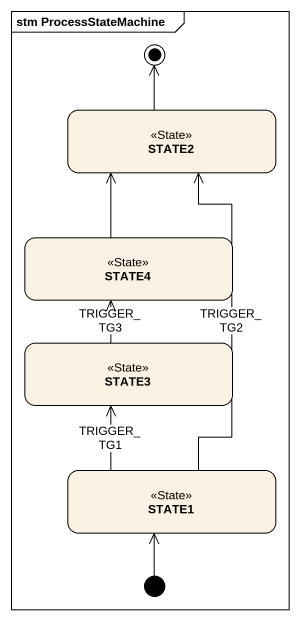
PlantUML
@startuml
mainframe stm ProcessStateMachine
hide empty description
state STATE2 <<State>>
state STATE4 <<State>>
state STATE3 <<State>>
state STATE1 <<State>>
[*] -up-> STATE1
STATE4 -up-> STATE2
STATE3 -up-> STATE4 : TRIGGER_TG3
STATE1 -up-> STATE2 : TRIGGER_TG2
STATE1 -up-> STATE3 : TRIGGER_TG1
STATE2 -up-> [*]
@enduml
